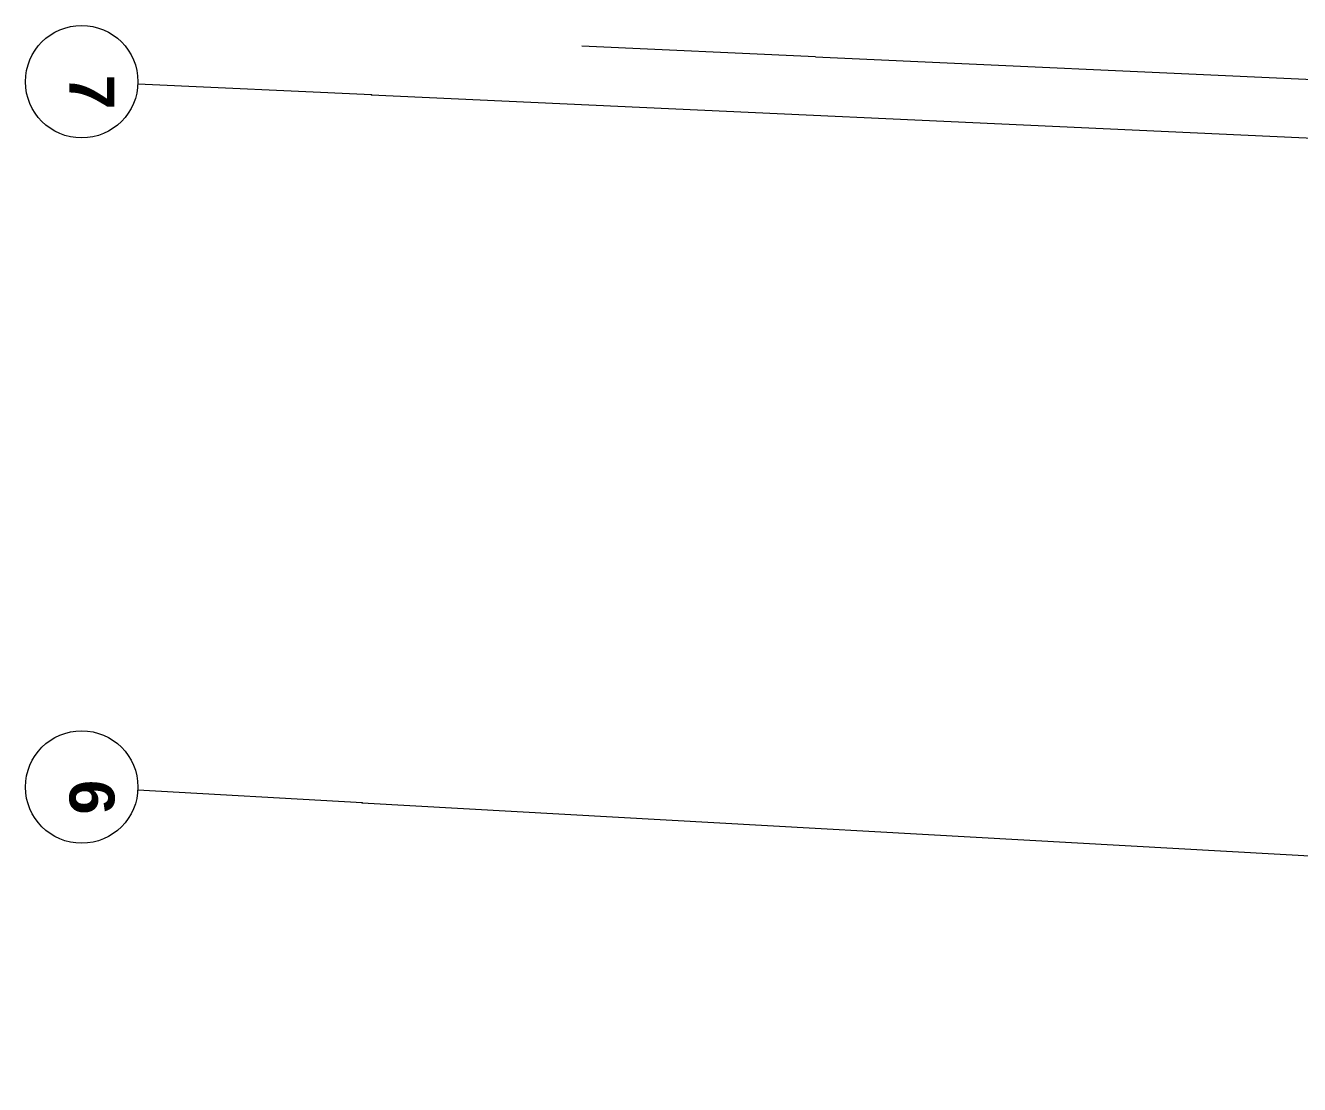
# Model space of a CAD drawing. Header units: metres. Extents: x -19025 to 34897, y -14024 to 26069.
# Drawn here: x -19011 to -13343, y 19573 to 24285 of the extents above; entities that cross this region are included whole.
import ezdxf
from ezdxf.enums import TextEntityAlignment as Align

# ---------------------------------------------------------------- set-up
doc = ezdxf.new("R2010")
doc.units = ezdxf.units.M
doc.header["$MEASUREMENT"] = 0
doc.layers.add('11__100 Achsraster', color=7, linetype='Continuous')
doc.styles.add('ERSTELLTER_STIL_4', font='arialbd.ttf')
doc.linetypes.add('Grenze Bezirk', pattern='A,0,[2,22HAUS116_412 STG1 _ 2.DG_IndexB_2026-08-161.Shx,S=0.001587,R=0,X=0,Y=0],-0.25,0', length=0.25)

# ---------------------------------------------------------------- blocks, each defined once
blk = doc.blocks.new('Standard-Rastermarker_22')
at = {"layer": '11__100 Achsraster', "color": 8, "linetype": 'Grenze Bezirk', "lineweight": 5}
for q in [(0, 0), (23.3953, 0)]:
    blk.add_line((1, 0), q, dxfattribs=at)
at = {"layer": '11__100 Achsraster', "color": 8, "linetype": 'Continuous', "lineweight": 5}
blk.add_circle((-0.25, 0), 0.25, dxfattribs=at)
at = {"layer": '11__100 Achsraster', "color": 8, "linetype": 'Grenze Bezirk', "lineweight": 5}
blk.add_point((1, 0), dxfattribs=at)
blk.add_point((1, 0), dxfattribs=at)
at = {"layer": '11__100 Achsraster', "color": 8, "lineweight": 5, "style": 'ERSTELLTER_STIL_4'}
blk.add_attdef('AC_MarkerText_1', text='', height=0.2, rotation=273.2085, dxfattribs=at).set_placement((-0.1045, -0.0376), align=Align.TOP_CENTER)
blk = doc.blocks.new('Standard-Rastermarker_25')
at = {"layer": '11__100 Achsraster', "color": 8, "linetype": 'Grenze Bezirk', "lineweight": 5}
for q in [(0, 0), (15.2329, 0)]:
    blk.add_line((1.0409, 0), q, dxfattribs=at)
blk = doc.blocks.new('Standard-Rastermarker_26')
at = {"layer": '11__100 Achsraster', "color": 8, "linetype": 'Grenze Bezirk', "lineweight": 5}
for q in [(0, 0), (17.1989, 0)]:
    blk.add_line((1.0409, 0), q, dxfattribs=at)
at = {"layer": '11__100 Achsraster', "color": 8, "linetype": 'Continuous', "lineweight": 5}
blk.add_circle((-0.25, 0), 0.25, dxfattribs=at)
at = {"layer": '11__100 Achsraster', "color": 8, "linetype": 'Grenze Bezirk', "lineweight": 5}
blk.add_point((1.0409, 0), dxfattribs=at)
blk.add_point((1.0409, 0), dxfattribs=at)
at = {"layer": '11__100 Achsraster', "color": 8, "lineweight": 5, "style": 'ERSTELLTER_STIL_4'}
blk.add_attdef('AC_MarkerText_1', text='', height=0.2, rotation=272.6192, dxfattribs=at).set_placement((-0.1044, -0.0391), align=Align.TOP_CENTER)

msp = doc.modelspace()

# ---------------------------------------------------------------- block references
at = {"layer": '11__100 Achsraster', "color": 7, "linetype": 'Continuous', "lineweight": 18}
ref = msp.add_blockref('Standard-Rastermarker_26', (-18511.319, 24023.262), dxfattribs=dict(at, xscale=1000, yscale=1000, zscale=1000, rotation=357.3808238180971))
ref.add_attrib('AC_MarkerText_1', '7', dxfattribs={"color": 8, "lineweight": 5, "height": 200, "rotation": 270, "style": 'ERSTELLTER_STIL_4'}).set_placement((-18615.344, 23988.972), align=Align.TOP_CENTER)
at = {"layer": '11__100 Achsraster', "color": 7, "linetype": 'Continuous', "lineweight": 18, "xscale": 1000, "yscale": 1000, "zscale": 1000, "rotation": 357.3808238180971}
msp.add_blockref('Standard-Rastermarker_25', (-16535.575, 24193.154), dxfattribs=at)
at = {"layer": '11__100 Achsraster', "color": 7, "linetype": 'Continuous', "lineweight": 18}
ref = msp.add_blockref('Standard-Rastermarker_22', (-18511.319, 20882.897), dxfattribs=dict(at, xscale=1000, yscale=1000, zscale=1000, rotation=356.7914836001973))
ref.add_attrib('AC_MarkerText_1', '6', dxfattribs={"color": 8, "lineweight": 5, "height": 200, "rotation": 270, "style": 'ERSTELLTER_STIL_4'}).set_placement((-18615.213, 20851.175), align=Align.TOP_CENTER)

doc.saveas('drawing.dxf')
